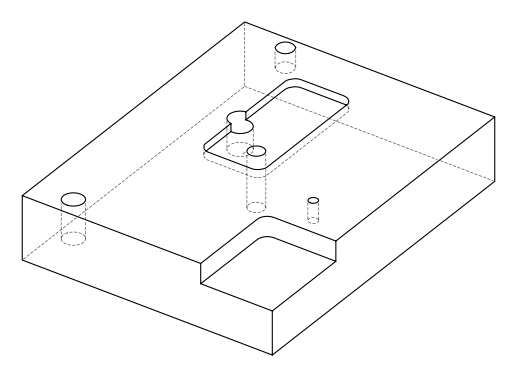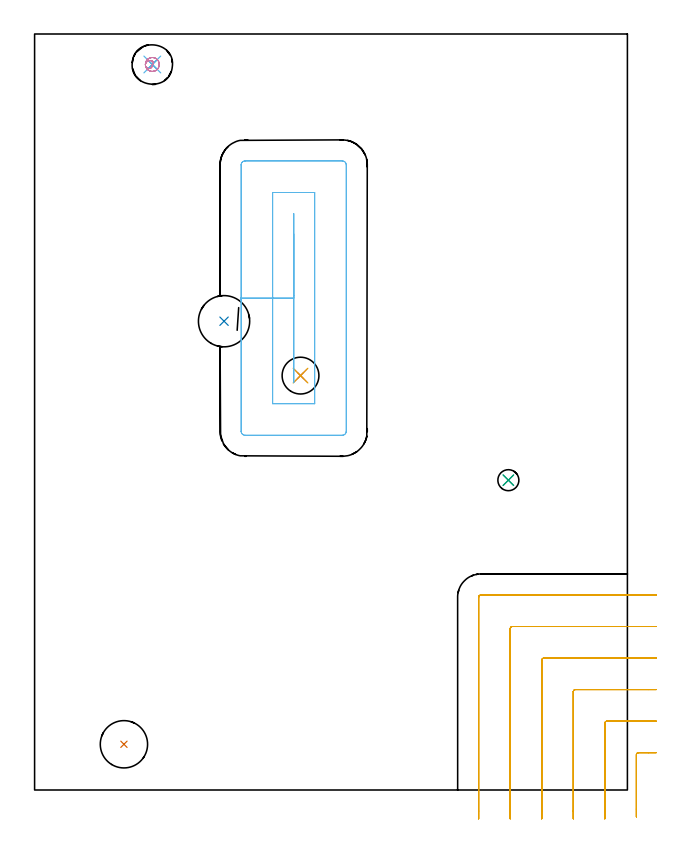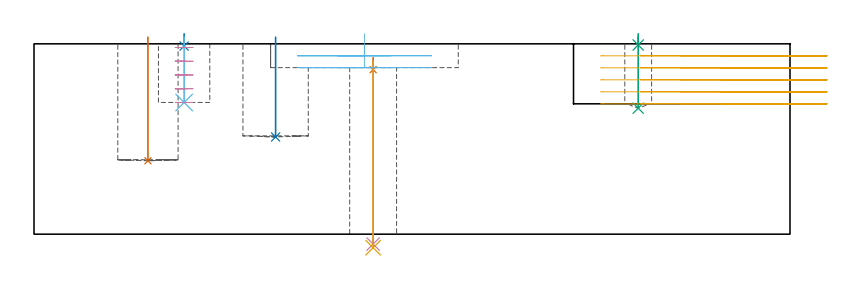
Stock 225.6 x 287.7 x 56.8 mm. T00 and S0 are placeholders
(PLAN: 12 operations, 8 tool changes, 10.5 min)
(1 SPOT_DRILL | STEP1HOLE | NXT0321_9005460120000 | 0.03 min | 714 mm3)
(2 SPOT_DRILL_1 | STEP1POCKET | NXT0321_9005460120000 | 0.03 min | 3 mm3)
(3 SPOT_DRILL_2 | STEP1POCKET_3 | NXT0321_9005460120000 | 0.03 min | 0 mm3)
(4 DRILL_THROUGH_HOLE_INTO_CENTER | STEP1HOLE | NXT0301_051 | 0.22 min | 2505 mm3)
(5 DRILL_TO_ENLARGE_THROUGH_HOLE | STEP1HOLE | NXT0301_104 | 0.23 min | 5512 mm3)
(6 DRILL_BLIND_HOLE_INTO_CENTER | STEP1POCKET | NXT0301_128 | 0.08 min | 1852 mm3)
(7 INDEXABLE_INSERT_DRILL_BLIND_HOLE_FROM_SOLID | STEP1POCKET_1 | NXT0302_007 | 0.15 min | 8819 mm3)
(8 INDEXABLE_INSERT_DRILL_BLIND_HOLE_FROM_SOLID_1 | STEP1POCKET_2 | NXT0302_010 | 0.12 min | 8226 mm3)
(9 DRILL_BLIND_HOLE_INTO_CENTER_1 | STEP1POCKET_3 | NXT0301_051 | 0.09 min | 913 mm3)
(10 MILL_ROUGH_BLIND_HOLE_CONTOUR | STEP1POCKET | NXT0201_013 | Spiral | 0.53 min | 1363 mm3)
(11 MILL_CORNER_NOTCH_RECTANGULAR | CORNER_NOTCH_RECTANGULAR | UGT0201_010 | Follow Part, ap 4, ae 75% | 6.23 min | 94764 mm3)
(12 MILL_RECTANGULAR_POCKET | POCKET_RECTANGULAR_STRAIGHT | UGT0201_010 | Follow Part, ap 4, ae 75% | 2.72 min | 44971 mm3)
(TOOL NXT0321_9005460120000 | NC Spot Drill, 142deg, 12mm, Carbide, Uncoated | D12 PA142 FL30 Z2)
(TOOL NXT0301_051 | Carbide Drill 8mm [860.1-0800-040A1-MM 2214] | D8 PA140 FL53 Z2)
(TOOL NXT0301_104 | Carbide Drill 14mm [860.1-1400-112A1-MM 2214] | D14 PA140 FL123 Z2)
(TOOL NXT0301_128 | Carbide Drill 12mm [861.1-1200-036A1-GP GC34] | D12 PA150 FL37.4 Z2)
(TOOL NXT0302_007 | Index. Insert Drill 18mm [880-D1800L25-05] | D18 PA176 FL90 Z2)
(TOOL NXT0302_010 | Index. Insert Drill 19.5mm [880-D1950L25-05] | D19.5 PA176 FL98 Z2)
(TOOL NXT0201_013 | ENDMILL 10mm | D10 FL30 Z4)
(TOOL UGT0201_010 | End Mill 16 mm | D16 FL22 Z2)
(OP 1 SPOT_DRILL)
G17 G21 G94 G90
T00 M6
G54
G17 G0 G90 X101.2 Y157.7 S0 M3
G43 Z66.8 H0
G94 G81 G98 Z49.093 F250. R52.7
G80
M5
M2
(OP 2 SPOT_DRILL_1)
G17 G21 G94 G90
T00 M6
G54
G17 G0 G90 X44.8 Y276.1 S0 M3
G43 Z66.8 H0
G94 G81 G98 Z56.141 F250. R59.8
G80
M5
M2
(OP 3 SPOT_DRILL_2)
G17 G21 G94 G90
T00 M6
G54
G17 G0 G90 X180.3 Y117.9 S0 M3
G43 Z66.8 H0
G94 G81 G98 Z56.456 F250. R59.8
G80
M5
M2
(OP 4 DRILL_THROUGH_HOLE_INTO_CENTER)
G17 G21 G94 G90
T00 M6
G54
G17 G0 G90 X101.2 Y157.7 S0 M3
G43 Z66.8 H1
G94 G73 G98 Z-2.956 F250. Q7.522 R51.7
G80
M5
M2
(OP 5 DRILL_TO_ENLARGE_THROUGH_HOLE)
G17 G21 G94 G90
T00 M6
G54
G17 G0 G90 X101.2 Y157.7 S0 M3
G43 Z66.8 H1
G94 G73 G98 Z-4.048 F250. Q13.437 R51.7
G80
M5
M2
(OP 6 DRILL_BLIND_HOLE_INTO_CENTER)
G17 G21 G94 G90
T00 M6
G54
G17 G0 G90 X44.8 Y276.1 S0 M3
G43 Z66.8 H1
G94 G81 G98 Z39.3 F250. R58.8
G80
M5
M2
(OP 7 INDEXABLE_INSERT_DRILL_BLIND_HOLE_FROM_SOLID)
G17 G21 G94 G90
T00 M6
G54
G17 G0 G90 X34. Y17.4 S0 M3
G43 Z66.8 H1
G94 G81 G98 Z21.9 F250. R58.8
G80
M5
M2
(OP 8 INDEXABLE_INSERT_DRILL_BLIND_HOLE_FROM_SOLID_1)
G17 G21 G94 G90
T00 M6
G54
G17 G0 G90 X72.1 Y178.4 S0 M3
G43 Z66.8 H1
G94 G81 G98 Z29. F250. R58.8
G80
M5
M2
(OP 9 DRILL_BLIND_HOLE_INTO_CENTER_1)
G17 G21 G94 G90
T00 M6
G54
G17 G0 G90 X180.3 Y117.9 S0 M3
G43 Z66.8 H1
G94 G81 G98 Z37.6 F250. R58.8
G80
M5
M2
(OP 10 MILL_ROUGH_BLIND_HOLE_CONTOUR)
G17 G21 G94 G90
T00 M6
G54
G17 G0 G90 X44.8 Y276.1 S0 M3
G43 Z66.8 H0
Z55.7
G94 G3 X45.25 Y276.595 R0.452 F250.
X44.675 Y277.419 R1.02
X42.845 Y277.249 R1.79
X42.197 Y275.603 R1.655
X45.297 Y273.497 R2.65
X42.197 Y275.603 R-2.65
X43.747 Y274.55 R1.325
X44.8 Y276.1 R1.325
G0 Z51.6
G3 X45.25 Y276.595 R0.452
X44.675 Y277.419 R1.02
X42.845 Y277.249 R1.79
X42.197 Y275.603 R1.655
X45.297 Y273.497 R2.65
X42.197 Y275.603 R-2.65
X43.747 Y274.55 R1.325
X44.8 Y276.1 R1.325
G0 Z47.5
G3 X45.25 Y276.595 R0.452
X44.675 Y277.419 R1.02
X42.845 Y277.249 R1.79
X42.197 Y275.603 R1.655
X45.297 Y273.497 R2.65
X42.197 Y275.603 R-2.65
X43.747 Y274.55 R1.325
X44.8 Y276.1 R1.325
G0 Z43.4
G3 X45.25 Y276.595 R0.452
X44.675 Y277.419 R1.02
X42.845 Y277.249 R1.79
X42.197 Y275.603 R1.655
X45.297 Y273.497 R2.65
X42.197 Y275.603 R-2.65
X43.747 Y274.55 R1.325
X44.8 Y276.1 R1.325
G0 Z39.3
G3 X45.25 Y276.595 R0.452
X44.675 Y277.419 R1.02
X42.845 Y277.249 R1.79
X42.197 Y275.603 R1.655
X45.297 Y273.497 R2.65
X42.197 Y275.603 R-2.65
X43.747 Y274.55 R1.325
X44.8 Y276.1 R1.325
G0 Z66.8
M5
M2
(OP 11 MILL_CORNER_NOTCH_RECTANGULAR)
G17 G21 G94 G90
T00 M6
G54
G17 G0 G90 X236.6 Y14.2 S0 M3
G43 Z66.8 H0
Z53.22
G94 G1 X233.6 F250.
X229.795 F500.
G3 X229. Y13.405 R0.8
G1 Y-7.242
Y-10.242 F250.
G0 Z66.8
X236.6 Y26.2
Z53.22
G1 X233.6
X217.795 F500.
G3 X217. Y25.405 R0.8
G1 Y-8.
Y-11. F250.
G0 Z66.8
X236.6 Y38.2
Z53.22
G1 X233.6
X205.796 F500.
G3 X205. Y37.404 R0.8
G1 Y-8.
Y-11. F250.
G0 Z66.8
X236.6 Y50.2
Z53.22
G1 X233.6
X193.796 F500.
G3 X193. Y49.404 R0.8
G1 Y-8.
Y-11. F250.
G0 Z66.8
X236.6 Y62.2
Z53.22
G1 X233.6
X181.796 F500.
G3 X181. Y61.404 R0.8
G1 Y-8.
Y-11. F250.
G0 Z66.8
X236.6 Y74.2
Z53.22
G1 X233.6
X169.796 F500.
G3 X169. Y73.404 R0.8
G1 Y-8.
Y-11. F250.
G0 Z66.8
X236.6 Y14.2
Z49.64
G1 X233.6
X229.795 F500.
G3 X229. Y13.405 R0.8
G1 Y-7.242
Y-10.242 F250.
G0 Z66.8
X236.6 Y26.2
Z49.64
G1 X233.6
X217.795 F500.
G3 X217. Y25.405 R0.8
G1 Y-8.
Y-11. F250.
G0 Z66.8
X236.6 Y38.2
Z49.64
G1 X233.6
X205.796 F500.
G3 X205. Y37.404 R0.8
G1 Y-8.
Y-11. F250.
G0 Z66.8
X236.6 Y50.2
Z49.64
G1 X233.6
X193.796 F500.
G3 X193. Y49.404 R0.8
G1 Y-8.
Y-11. F250.
G0 Z66.8
X236.6 Y62.2
Z49.64
G1 X233.6
X181.796 F500.
G3 X181. Y61.404 R0.8
G1 Y-8.
Y-11. F250.
G0 Z66.8
X236.6 Y74.2
Z49.64
G1 X233.6
X169.796 F500.
G3 X169. Y73.404 R0.8
G1 Y-8.
Y-11. F250.
G0 Z66.8
X236.6 Y14.2
Z46.06
G1 X233.6
X229.795 F500.
G3 X229. Y13.405 R0.8
G1 Y-7.242
Y-10.242 F250.
G0 Z66.8
X236.6 Y26.2
Z46.06
G1 X233.6
X217.795 F500.
G3 X217. Y25.405 R0.8
G1 Y-8.
Y-11. F250.
G0 Z66.8
X236.6 Y38.2
Z46.06
G1 X233.6
X205.796 F500.
G3 X205. Y37.404 R0.8
G1 Y-8.
Y-11. F250.
G0 Z66.8
X236.6 Y50.2
Z46.06
G1 X233.6
X193.796 F500.
G3 X193. Y49.404 R0.8
G1 Y-8.
Y-11. F250.
G0 Z66.8
X236.6 Y62.2
Z46.06
G1 X233.6
X181.796 F500.
G3 X181. Y61.404 R0.8
G1 Y-8.
Y-11. F250.
G0 Z66.8
X236.6 Y74.2
Z46.06
G1 X233.6
X169.796 F500.
G3 X169. Y73.404 R0.8
G1 Y-8.
Y-11. F250.
G0 Z66.8
X236.6 Y14.2
Z42.48
G1 X233.6
X229.795 F500.
G3 X229. Y13.405 R0.8
G1 Y-7.242
Y-10.242 F250.
G0 Z66.8
X236.6 Y26.2
Z42.48
G1 X233.6
X217.795 F500.
G3 X217. Y25.405 R0.8
G1 Y-8.
Y-11. F250.
G0 Z66.8
X236.6 Y38.2
Z42.48
G1 X233.6
X205.796 F500.
G3 X205. Y37.404 R0.8
G1 Y-8.
Y-11. F250.
G0 Z66.8
X236.6 Y50.2
Z42.48
G1 X233.6
X193.796 F500.
G3 X193. Y49.404 R0.8
G1 Y-8.
Y-11. F250.
G0 Z66.8
X236.6 Y62.2
Z42.48
G1 X233.6
X181.796 F500.
G3 X181. Y61.404 R0.8
G1 Y-8.
Y-11. F250.
G0 Z66.8
X236.6 Y74.2
Z42.48
G1 X233.6
X169.796 F500.
G3 X169. Y73.404 R0.8
G1 Y-8.
Y-11. F250.
G0 Z66.8
X236.6 Y14.2
Z38.9
G1 X233.6
X229.795 F500.
G3 X229. Y13.405 R0.8
G1 Y-7.242
Y-10.242 F250.
G0 Z66.8
X236.6 Y26.2
Z38.9
G1 X233.6
X217.795 F500.
G3 X217. Y25.405 R0.8
G1 Y-8.
Y-11. F250.
G0 Z66.8
X236.6 Y38.2
Z38.9
G1 X233.6
X205.796 F500.
G3 X205. Y37.404 R0.8
G1 Y-8.
Y-11. F250.
G0 Z66.8
X236.6 Y50.2
Z38.9
G1 X233.6
X193.796 F500.
G3 X193. Y49.404 R0.8
G1 Y-8.
Y-11. F250.
G0 Z66.8
X236.6 Y62.2
Z38.9
G1 X233.6
X181.796 F500.
G3 X181. Y61.404 R0.8
G1 Y-8.
Y-11. F250.
G0 Z66.8
X236.6 Y74.2
Z38.9
G1 X233.6
X169.796 F500.
G3 X169. Y73.404 R0.8
G1 Y-8.
Y-11. F250.
G0 Z66.8
M5
M2
(OP 12 MILL_RECTANGULAR_POCKET)
G17 G21 G94 G90
T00 M6
G54
G17 G0 G90 X98.6 Y211.645 S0 M3
G43 Z66.8 H0
Z59.8
G94 G1 Y188.135 Z53.501 F250.
Y187.2 Z53.25
Y155. F500.
Y219.4
Y188.135
Y187.2
X90.6
Y147.
X106.6
Y227.4
X90.6
Y187.2
X78.6
Y136.5
G3 X80.1 Y135. R1.5
G1 X117.1
G3 X118.6 Y136.5 R1.5
G1 Y237.9
G3 X117.1 Y239.4 R1.5
G1 X80.1
G3 X78.6 Y237.9 R1.5
G1 Y187.2
Y186.2
G0 X98.6 Y211.645 Z56.25
G1 Y188.135 Z49.951 F250.
Y187.2 Z49.7
Y155. F500.
Y219.4
Y188.135
Y187.2
X90.6
Y147.
X106.6
Y227.4
X90.6
Y187.2
X78.6
Y136.5
G3 X80.1 Y135. R1.5
G1 X117.1
G3 X118.6 Y136.5 R1.5
G1 Y237.9
G3 X117.1 Y239.4 R1.5
G1 X80.1
G3 X78.6 Y237.9 R1.5
G1 Y187.2
Y186.2
G0 Z66.8
M5
M2
